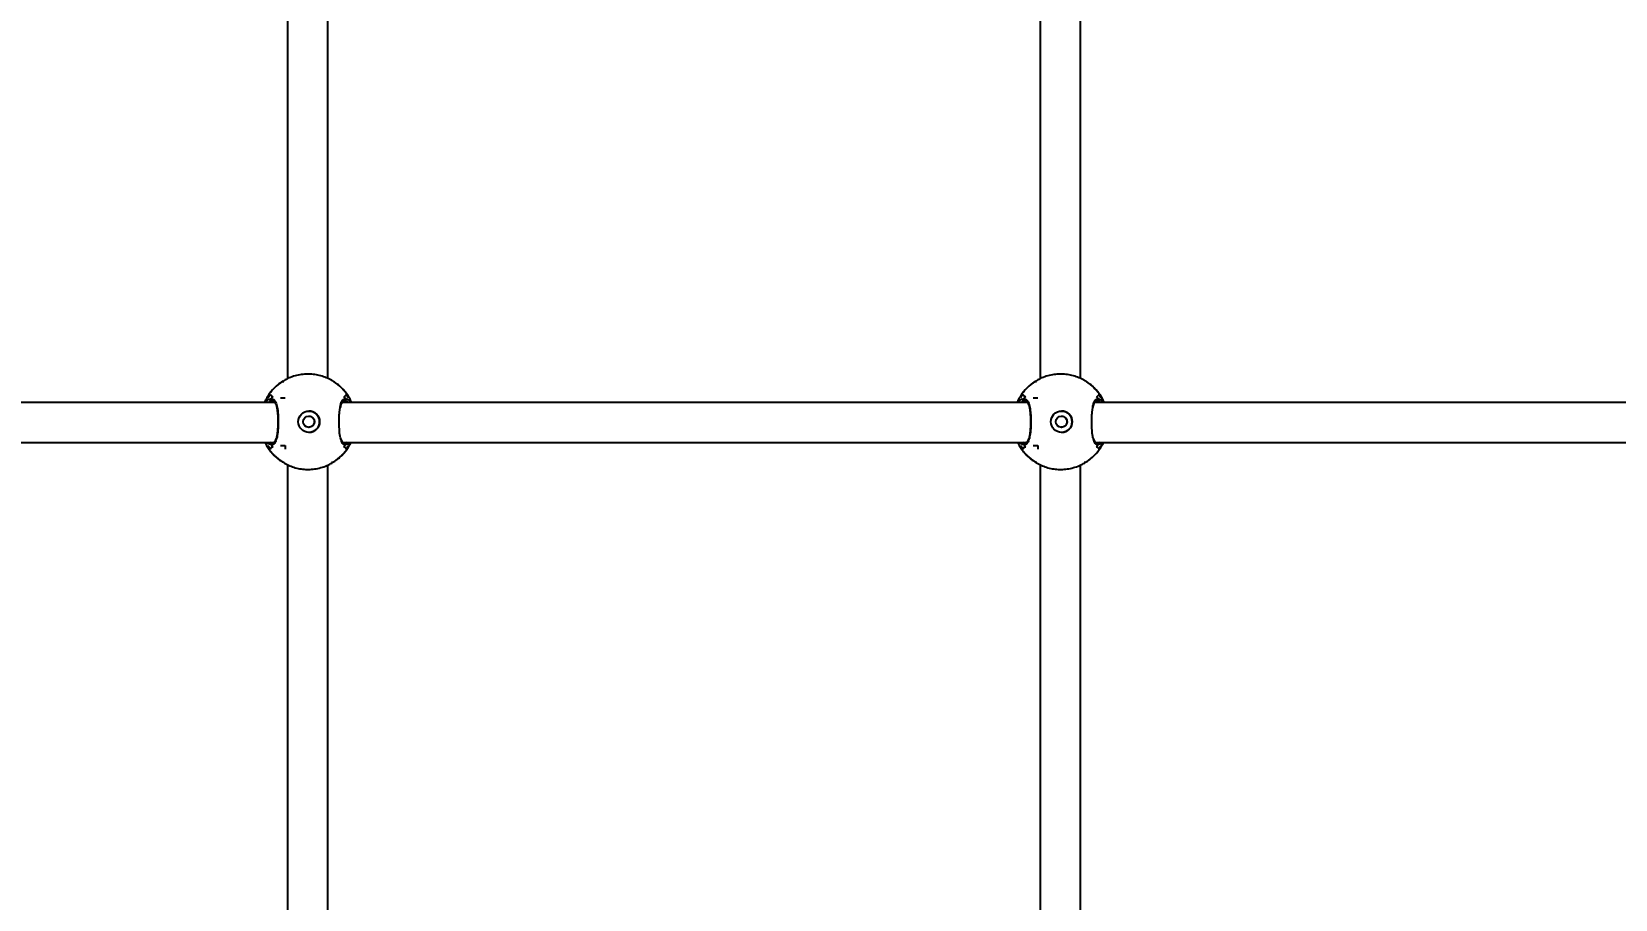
# Model space of a CAD drawing. Header units: millimetres. Extents: x -3365 to 2979, y -3775 to 2808.
# Drawn here: x 219 to 850, y -32 to 314 of the extents above; entities that cross this region are included whole.
import ezdxf

# ---------------------------------------------------------------- set-up
doc = ezdxf.new("R2010")
doc.units = ezdxf.units.MM
for name, color, linetype in [('DIKOM_ОБЪЕКТ', 7, 'Continuous'), ('DIKOM_РАЗМЕР_ЗОНА', 7, 'Continuous'), ('DIKOM_РАЗМЕР_ОБЪЕКТА', 7, 'Continuous')]:
    doc.layers.add(name, color=color, linetype=linetype)
doc.styles.add('style1', font='arial.ttf', dxfattribs={"width": 0.8})
doc.dimstyles.new('1-50', dxfattribs={"dimtxt": 300, "dimasz": 200, "dimexe": 100, "dimexo": 0, "dimgap": 100, "dimtad": 1, "dimdec": 0, "dimtxsty": 'style1', "dimcen": 0, "dimclrd": 7, "dimclre": 7, "dimadec": 1, "dimazin": 2, "dimtfac": 1, "dimtdec": 0, "dimtmove": 0, "dimatfit": 3, "dimfxl": 0, "dimlwd": 25, "dimlwe": 18, "dimarcsym": 0})

# ---------------------------------------------------------------- blocks, each defined once
blk = doc.blocks.new('*D10')
at = {"layer": 'Defpoints', "color": 0, "transparency": 16777216}
for p in [(-921.14, 1308.33), (-1680.72, -1441.67), (325.78, -1441.67)]:
    blk.add_point(p, dxfattribs=at)
at = {"layer": 'DIKOM_РАЗМЕР_ОБЪЕКТА', "color": 7, "lineweight": 18, "transparency": 16777216}
for p, q in [((-921.14, 1308.33), (-1780.72, 1308.33)), ((325.78, -1441.67), (-1780.72, -1441.67))]:
    blk.add_line(p, q, dxfattribs=at)
at = {"layer": 'DIKOM_РАЗМЕР_ОБЪЕКТА', "color": 7, "lineweight": 25, "transparency": 16777216}
blk.add_line((-1680.72, 1108.33), (-1680.72, -1241.67), dxfattribs=at)
at = {"layer": 'DIKOM_РАЗМЕР_ОБЪЕКТА', "color": 7, "transparency": 16777216}
for points in [[(-1714.05, 1108.33), (-1647.38, 1108.33), (-1680.72, 1308.33)], [(-1714.05, -1241.67), (-1647.38, -1241.67), (-1680.72, -1441.67)]]:
    blk.add_solid(points, dxfattribs=at)
at = {"layer": 'DIKOM_РАЗМЕР_ОБЪЕКТА', "color": 0, "transparency": 16777216, "insert": (-1933.89, 16.54), "char_height": 300, "attachment_point": 5, "rotation": 90, "style": 'style1'}
blk.add_mtext('2750', dxfattribs=at)
blk = doc.blocks.new('*D12')
at = {"layer": 'Defpoints', "color": 0, "transparency": 16777216}
for p in [(-2915.08, 2808.33), (772.79, 2808.33), (178.86, -2941.67)]:
    blk.add_point(p, dxfattribs=at)
at = {"layer": 'DIKOM_РАЗМЕР_ЗОНА', "color": 7, "lineweight": 18, "transparency": 16777216}
for p, q in [((772.79, 2808.33), (-3015.08, 2808.33)), ((178.86, -2941.67), (-3015.08, -2941.67))]:
    blk.add_line(p, q, dxfattribs=at)
at = {"layer": 'DIKOM_РАЗМЕР_ЗОНА', "color": 7, "lineweight": 25, "transparency": 16777216}
blk.add_line((-2915.08, -2741.67), (-2915.08, 2608.33), dxfattribs=at)
at = {"layer": 'DIKOM_РАЗМЕР_ЗОНА', "color": 7, "transparency": 16777216}
for points in [[(-2948.41, 2608.33), (-2881.74, 2608.33), (-2915.08, 2808.33)], [(-2948.41, -2741.67), (-2881.74, -2741.67), (-2915.08, -2941.67)]]:
    blk.add_solid(points, dxfattribs=at)
at = {"layer": 'DIKOM_РАЗМЕР_ЗОНА', "color": 0, "transparency": 16777216, "insert": (-3168.25, 58.33), "char_height": 300, "attachment_point": 5, "rotation": 90, "style": 'style1'}
blk.add_mtext('5750', dxfattribs=at)

msp = doc.modelspace()

# ---------------------------------------------------------------- linework, layer by layer
at = {"layer": 'DIKOM_ОБЪЕКТ'}
for p, q in [((320.86, 441.47), (320.86, 175.74)), ((336.86, 175.91), (336.86, 441.36)), ((620.86, 441.47), (620.86, 175.74)), ((636.86, 175.91), (636.86, 441.36)), ((318.75, 174.61), (319.43, 174.69)), ((339.2, 174.61), (339.25, 174.61)), ((618.75, 174.61), (619.43, 174.69)), ((639.2, 174.61), (639.25, 174.61)), ((639.25, 174.61), (639.25, 174.47)), ((315.84, 166.3), (42.58, 166.3)), ((313.56, 167.62), (314.48, 167.86)), ((314.75, 167.08), (314.87, 167.08)), ((318.07, 168.11), (319.92, 168.11)), ((615.84, 166.3), (342.58, 166.3)), ((343.44, 167.08), (343.52, 167.09)), ((343.83, 167.86), (344.69, 167.59)), ((345.01, 168.8), (345.08, 168.45)), ((613.56, 167.62), (614.48, 167.86)), ((614.75, 167.08), (614.87, 167.08)), ((618.07, 168.11), (619.92, 168.11)), ((915.84, 166.3), (642.58, 166.3)), ((643.44, 167.08), (643.52, 167.09)), ((643.83, 167.86), (644.69, 167.59)), ((645.01, 168.8), (645.08, 168.45)), ((43.07, 150.3), (315.3, 150.3)), ((313.88, 150.44), (314.68, 150.14)), ((314.87, 150.13), (314.69, 150.15)), ((315, 145.81), (315.26, 145.53)), ((318.07, 149.11), (319.92, 149.11)), ((319.92, 149.11), (319.92, 147.74)), ((343.07, 150.3), (615.3, 150.3)), ((343.55, 150.17), (344.62, 150.51)), ((344.78, 149.71), (343.83, 149.37)), ((345.08, 148.77), (345.01, 148.43)), ((613.88, 150.44), (614.68, 150.14)), ((614.87, 150.13), (614.69, 150.15)), ((615, 145.81), (615.26, 145.53)), ((618.07, 149.11), (619.92, 149.11)), ((619.92, 149.11), (619.92, 147.74)), ((643.07, 150.3), (915.3, 150.3)), ((644.78, 149.71), (643.83, 149.37)), ((643.95, 150.3), (644.62, 150.51)), ((645.08, 148.77), (645.01, 148.43)), ((318.75, 142.61), (319.43, 142.53)), ((320.86, 141.47), (320.86, -124.26)), ((336.86, -124.09), (336.86, 141.36)), ((338.43, 142.53), (339.25, 142.61)), ((618.75, 142.61), (619.43, 142.53)), ((620.86, 141.47), (620.86, -124.26)), ((636.86, -124.09), (636.86, 141.36)), ((638.43, 142.53), (639.25, 142.61)), ((639.25, 142.61), (639.25, 142.76))]:
    msp.add_line(p, q, dxfattribs=at)
for centre, radius in [((329.36, 158.61), 4.25), ((329.32, 158.61), 2.25), ((629.36, 158.61), 4.25), ((629.32, 158.61), 2.25)]:
    msp.add_circle(centre, radius, dxfattribs=at)
for centre, radius, start, end in [((329, 158.61), 19, 122.65152, 147.35442), ((329, 158.62), 19, 32.64337, 57.3495), ((629, 158.62), 19, 122.6505, 147.35663), ((629, 158.62), 19, 32.6435, 57.35055), ((329.06, 158.62), 18.67, 144.39071, 149.42966), ((329.05, 158.68), 17.22, 144.95212, 147.80053), ((329.25, 158.68), 17.22, 32.19947, 35.04788), ((329, 158.57), 18.76, 30.58275, 35.59689), ((629.1, 158.59), 18.71, 144.39703, 149.42334), ((629.05, 158.68), 17.22, 144.95212, 147.80053), ((629.14, 158.6), 17.36, 32.21122, 35.03613), ((629.07, 158.62), 18.67, 30.57034, 35.60929), ((329.36, 158.61), 4.25, 359.99308, 90.0021), ((329.36, 158.61), 4.25, 270.00533, 0.0011), ((629.36, 158.61), 4.25, 359.99308, 90.0021), ((629.36, 158.61), 4.25, 270.00533, 0.0011), ((329.02, 158.58), 18.62, 210.56341, 215.61622), ((329, 158.61), 19, 212.6466, 237.34627), ((329.03, 158.53), 17.19, 212.19252, 215.04599), ((329, 158.61), 19, 302.65271, 327.35561), ((329.28, 158.53), 17.19, 324.95401, 327.80748), ((329.04, 158.63), 18.71, 324.39619, 329.42417), ((629.06, 158.6), 18.66, 210.56971, 215.60993), ((629, 158.61), 19, 212.64439, 237.34729), ((629.03, 158.53), 17.19, 212.19252, 215.04599), ((629, 158.61), 19, 302.65165, 327.35548), ((629.15, 158.61), 17.34, 324.9661, 327.79539), ((629.12, 158.58), 18.62, 324.38378, 329.43659)]:
    msp.add_arc(centre, radius, start, end, dxfattribs=at)
for points, knots in [([(338.82, 174.88), (338.16, 175.24), (336.83, 175.99), (334.65, 176.8), (332.36, 177.36), (329.97, 177.64), (327.53, 177.61), (325.07, 177.26), (322.64, 176.57), (320.52, 175.69), (319.29, 174.92), (318.79, 174.61)], [0, 0, 0, 0, 0.107118, 0.217064, 0.328831, 0.442382, 0.55776, 0.675056, 0.794455, 0.916228, 1, 1, 1, 1]), ([(638.82, 174.88), (638.16, 175.24), (636.83, 175.99), (634.65, 176.8), (632.36, 177.36), (629.97, 177.64), (627.53, 177.61), (625.07, 177.26), (622.64, 176.57), (620.52, 175.69), (619.29, 174.92), (618.79, 174.61)], [0, 0, 0, 0, 0.107113, 0.217065, 0.328827, 0.442384, 0.557763, 0.675059, 0.794454, 0.916232, 1, 1, 1, 1]), ([(318.7, 174.55), (318.57, 174.48), (317.79, 174.02), (316.48, 172.95), (314.84, 171.36), (313.43, 169.57), (312.35, 167.88), (311.85, 166.75), (311.65, 166.3)], [0, 0, 0, 0, 0.038963, 0.248134, 0.456369, 0.663088, 0.867029, 1, 1, 1, 1]), ([(339.27, 174.57), (339.13, 174.68), (338.99, 174.79), (338.83, 174.87), (338.82, 174.88)], [0, 0, 0, 0, 0.963391, 1, 1, 1, 1]), ([(345.03, 168.81), (345.01, 168.84), (344.65, 169.47), (343.77, 170.61), (342.34, 172.2), (340.84, 173.54), (339.75, 174.26), (339.27, 174.57)], [0, 0, 0, 0, 0.012223, 0.26471, 0.524846, 0.791498, 1, 1, 1, 1]), ([(618.7, 174.55), (618.57, 174.48), (617.79, 174.02), (616.48, 172.95), (614.84, 171.36), (613.43, 169.57), (612.35, 167.88), (611.85, 166.75), (611.65, 166.3)], [0, 0, 0, 0, 0.038963, 0.248133, 0.456366, 0.663084, 0.86703, 1, 1, 1, 1]), ([(639.27, 174.57), (639.13, 174.68), (638.99, 174.79), (638.83, 174.87), (638.82, 174.88)], [0, 0, 0, 0, 0.963198, 1, 1, 1, 1]), ([(645.03, 168.81), (645.01, 168.84), (644.65, 169.47), (643.77, 170.61), (642.34, 172.2), (640.84, 173.54), (639.75, 174.26), (639.27, 174.57)], [0, 0, 0, 0, 0.012223, 0.264707, 0.52485, 0.7915, 1, 1, 1, 1]), ([(312.07, 166.3), (312.5, 166.85), (312.99, 167.49), (313.49, 167.6), (313.56, 167.62)], [0, 0, 0, 0, 0.858414, 1, 1, 1, 1]), ([(314.77, 167.06), (314.44, 167.06), (313.91, 167.06), (313.38, 166.5), (313.19, 166.3)], [0, 0, 0, 0, 0.633445, 1, 1, 1, 1]), ([(313.89, 169.49), (313.98, 169.33), (314.17, 169.02), (314.69, 168.72), (314.95, 168.57)], [0, 0, 0, 0, 0.49657, 1, 1, 1, 1]), ([(314.95, 168.57), (314.69, 168.72), (314.17, 169.02), (313.98, 169.33), (313.89, 169.49)], [0, 0, 0, 0, 0.496485, 1, 1, 1, 1]), ([(314.76, 167.13), (314.76, 167.13), (314.7, 167.14), (314.59, 167.22), (314.46, 167.36), (314.4, 167.53), (314.4, 167.69), (314.44, 167.8), (314.47, 167.85), (314.48, 167.86)], [0, 0, 0, 0, 0.003643, 0.219006, 0.428658, 0.623615, 0.804724, 0.979409, 1, 1, 1, 1]), ([(314.44, 167.77), (314.43, 167.75), (314.4, 167.69), (314.4, 167.55), (314.44, 167.4), (314.54, 167.26), (314.68, 167.16), (314.82, 167.1), (314.92, 167.1), (314.95, 167.1)], [0, 0, 0, 0, 0.067878, 0.226474, 0.383364, 0.544259, 0.714863, 0.897683, 1, 1, 1, 1]), ([(314.48, 167.86), (314.86, 167.73), (315.66, 167.45), (316.49, 165.71), (316.91, 163.45), (317.12, 160.88), (317.17, 158.12), (317.05, 155.07), (316.71, 152.43), (316.07, 150.48), (315.27, 149.54), (314.68, 149.41), (314.48, 149.37)], [0, 0, 0, 0, 0.111433, 0.229361, 0.339015, 0.410111, 0.516712, 0.623258, 0.729397, 0.834804, 0.941415, 1, 1, 1, 1]), ([(314.96, 167.06), (315.02, 167.05), (315.22, 167.02), (315.54, 166.76), (315.94, 166.2), (316.3, 165.36), (316.58, 164.25), (316.79, 162.92), (316.92, 161.44), (316.99, 160.13), (316.99, 159.34), (316.99, 159.08)], [0, 0, 0, 0, 0.05631, 0.183682, 0.30365, 0.431189, 0.558269, 0.683795, 0.812725, 0.940867, 1, 1, 1, 1]), ([(342.2, 151.4), (342.09, 151.66), (341.76, 152.48), (341.57, 154.45), (341.43, 157.06), (341.42, 159.83), (341.52, 162.61), (341.76, 163.97), (341.85, 164.55)], [0, 0, 0, 0, 0.095458, 0.303923, 0.440558, 0.645592, 0.850384, 1, 1, 1, 1]), ([(341.85, 164.55), (341.88, 164.78), (342.03, 165.83), (342.56, 167.05), (343.26, 167.76), (343.72, 167.84), (343.83, 167.86)], [0, 0, 0, 0, 0.10277, 0.487514, 0.879934, 1, 1, 1, 1]), ([(341.96, 164.35), (342.01, 164.58), (342.12, 165.21), (342.39, 165.99), (342.74, 166.65), (343.12, 167), (343.33, 167.13), (343.47, 167.1), (343.48, 167.1)], [0, 0, 0, 0, 0.124995, 0.336788, 0.549211, 0.760545, 0.983633, 1, 1, 1, 1]), ([(344.25, 169.49), (344.18, 169.33), (344.05, 169.02), (343.58, 168.72), (343.35, 168.57)], [0, 0, 0, 0, 0.496569, 1, 1, 1, 1]), ([(344.25, 169.49), (344.18, 169.33), (344.05, 169.02), (343.58, 168.72), (343.35, 168.57)], [0, 0, 0, 0, 0.496569, 1, 1, 1, 1]), ([(343.83, 167.86), (343.85, 167.81), (343.9, 167.72), (343.9, 167.55), (343.86, 167.4), (343.77, 167.26), (343.63, 167.16), (343.48, 167.1), (343.39, 167.1), (343.35, 167.1)], [0, 0, 0, 0, 0.145355, 0.290768, 0.434642, 0.582157, 0.738574, 0.906191, 1, 1, 1, 1]), ([(343.48, 167.12), (343.5, 167.12), (343.59, 167.13), (343.72, 167.22), (343.84, 167.36), (343.9, 167.53), (343.9, 167.69), (343.86, 167.8), (343.83, 167.85), (343.83, 167.86)], [0, 0, 0, 0, 0.067168, 0.2688, 0.465085, 0.647612, 0.817175, 0.980722, 1, 1, 1, 1]), ([(344.99, 166.3), (344.83, 166.48), (344.36, 167.05), (343.88, 167.05), (343.56, 167.04)], [0, 0, 0, 0, 0.319412, 1, 1, 1, 1]), ([(344.69, 167.59), (344.78, 167.57), (345.22, 167.47), (345.66, 166.82), (346.01, 166.3)], [0, 0, 0, 0, 0.19929, 1, 1, 1, 1]), ([(346.35, 166.3), (346.23, 166.59), (345.86, 167.46), (345.36, 168.27), (345.03, 168.81)], [0, 0, 0, 0, 0.331467, 1, 1, 1, 1]), ([(612.07, 166.3), (612.5, 166.85), (612.99, 167.49), (613.49, 167.6), (613.56, 167.62)], [0, 0, 0, 0, 0.858403, 1, 1, 1, 1]), ([(614.77, 167.06), (614.44, 167.06), (613.91, 167.06), (613.38, 166.5), (613.19, 166.3)], [0, 0, 0, 0, 0.633433, 1, 1, 1, 1]), ([(613.89, 169.49), (613.98, 169.33), (614.17, 169.02), (614.69, 168.72), (614.95, 168.57)], [0, 0, 0, 0, 0.49657, 1, 1, 1, 1]), ([(614.95, 168.57), (614.69, 168.72), (614.17, 169.02), (613.98, 169.33), (613.89, 169.49)], [0, 0, 0, 0, 0.496485, 1, 1, 1, 1]), ([(614.95, 167.1), (614.89, 167.1), (614.76, 167.12), (614.59, 167.22), (614.46, 167.36), (614.4, 167.53), (614.4, 167.69), (614.44, 167.8), (614.47, 167.85), (614.48, 167.86)], [0, 0, 0, 0, 0.177713, 0.355451, 0.528475, 0.689372, 0.83884, 0.983006, 1, 1, 1, 1]), ([(614.48, 167.86), (614.45, 167.81), (614.41, 167.72), (614.4, 167.55), (614.44, 167.4), (614.54, 167.26), (614.68, 167.16), (614.82, 167.1), (614.92, 167.1), (614.95, 167.1)], [0, 0, 0, 0, 0.145345, 0.290742, 0.434576, 0.582082, 0.738489, 0.906198, 1, 1, 1, 1]), ([(614.48, 167.86), (614.86, 167.73), (615.66, 167.45), (616.49, 165.71), (616.91, 163.45), (617.12, 160.88), (617.17, 158.12), (617.05, 155.07), (616.71, 152.43), (616.07, 150.48), (615.27, 149.54), (614.68, 149.41), (614.48, 149.37)], [0, 0, 0, 0, 0.111434, 0.229361, 0.339015, 0.410111, 0.516712, 0.623257, 0.729396, 0.834803, 0.941414, 1, 1, 1, 1]), ([(614.96, 167.06), (615.02, 167.05), (615.22, 167.02), (615.54, 166.76), (615.94, 166.2), (616.3, 165.36), (616.58, 164.25), (616.79, 162.92), (616.92, 161.44), (616.99, 160.13), (616.99, 159.34), (616.99, 159.08)], [0, 0, 0, 0, 0.05631, 0.18368, 0.303648, 0.431187, 0.558269, 0.683795, 0.812724, 0.940867, 1, 1, 1, 1]), ([(642.2, 151.4), (642.09, 151.66), (641.76, 152.48), (641.57, 154.45), (641.43, 157.06), (641.42, 159.83), (641.52, 162.61), (641.76, 163.97), (641.85, 164.55)], [0, 0, 0, 0, 0.095457, 0.303922, 0.440557, 0.645592, 0.850383, 1, 1, 1, 1]), ([(641.85, 164.55), (641.88, 164.78), (642.03, 165.83), (642.56, 167.05), (643.25, 167.76), (643.72, 167.84), (643.83, 167.86)], [0, 0, 0, 0, 0.10277, 0.487511, 0.879929, 1, 1, 1, 1]), ([(641.96, 164.35), (642.01, 164.58), (642.12, 165.21), (642.39, 165.99), (642.74, 166.65), (643.12, 167), (643.33, 167.13), (643.47, 167.1), (643.48, 167.1)], [0, 0, 0, 0, 0.124995, 0.336785, 0.549211, 0.760545, 0.983633, 1, 1, 1, 1]), ([(644.25, 169.49), (644.18, 169.33), (644.05, 169.02), (643.58, 168.72), (643.35, 168.57)], [0, 0, 0, 0, 0.496571, 1, 1, 1, 1]), ([(644.25, 169.49), (644.18, 169.33), (644.05, 169.02), (643.58, 168.72), (643.35, 168.57)], [0, 0, 0, 0, 0.496571, 1, 1, 1, 1]), ([(643.83, 167.86), (643.85, 167.81), (643.9, 167.72), (643.9, 167.55), (643.86, 167.4), (643.77, 167.26), (643.63, 167.16), (643.48, 167.1), (643.39, 167.1), (643.35, 167.1)], [0, 0, 0, 0, 0.145348, 0.290749, 0.434587, 0.582158, 0.738482, 0.906195, 1, 1, 1, 1]), ([(643.48, 167.12), (643.5, 167.12), (643.59, 167.13), (643.72, 167.22), (643.84, 167.36), (643.9, 167.53), (643.9, 167.69), (643.86, 167.8), (643.83, 167.85), (643.83, 167.86)], [0, 0, 0, 0, 0.06729, 0.268923, 0.465128, 0.647655, 0.817218, 0.980722, 1, 1, 1, 1]), ([(644.99, 166.3), (644.83, 166.48), (644.36, 167.05), (643.88, 167.05), (643.56, 167.04)], [0, 0, 0, 0, 0.319424, 1, 1, 1, 1]), ([(644.69, 167.59), (644.78, 167.57), (645.22, 167.47), (645.66, 166.82), (646.01, 166.3)], [0, 0, 0, 0, 0.199302, 1, 1, 1, 1]), ([(646.35, 166.3), (646.23, 166.59), (645.86, 167.46), (645.36, 168.27), (645.03, 168.81)], [0, 0, 0, 0, 0.331456, 1, 1, 1, 1]), ([(316.99, 159.08), (317, 158.79), (317.01, 157.94), (316.96, 156.55), (316.86, 154.99), (316.69, 153.57), (316.44, 152.35), (316.12, 151.38), (315.73, 150.68), (315.31, 150.27), (315.04, 150.11), (314.87, 150.13), (314.85, 150.13)], [0, 0, 0, 0, 0.063285, 0.180356, 0.296842, 0.412176, 0.527055, 0.639978, 0.752367, 0.864575, 0.982618, 1, 1, 1, 1]), ([(329.27, 160.85), (329.48, 160.84), (329.94, 160.81), (330.59, 160.48), (331.13, 159.96), (331.46, 159.3), (331.5, 158.83), (331.52, 158.61)], [0, 0, 0, 0, 0.181207, 0.3882, 0.601225, 0.818616, 1, 1, 1, 1]), ([(331.52, 158.61), (331.5, 158.36), (331.45, 157.87), (331.08, 157.2), (330.52, 156.69), (329.88, 156.39), (329.44, 156.39), (329.27, 156.39)], [0, 0, 0, 0, 0.209724, 0.419266, 0.633158, 0.850558, 1, 1, 1, 1]), ([(616.99, 159.08), (617, 158.79), (617.01, 157.94), (616.96, 156.55), (616.86, 154.99), (616.69, 153.57), (616.44, 152.35), (616.12, 151.38), (615.73, 150.68), (615.31, 150.27), (615.04, 150.11), (614.87, 150.13), (614.85, 150.13)], [0, 0, 0, 0, 0.063285, 0.180356, 0.296842, 0.412176, 0.527056, 0.639977, 0.752367, 0.864577, 0.982618, 1, 1, 1, 1]), ([(629.27, 160.85), (629.48, 160.84), (629.94, 160.81), (630.59, 160.48), (631.13, 159.96), (631.46, 159.3), (631.5, 158.83), (631.52, 158.61)], [0, 0, 0, 0, 0.181204, 0.388195, 0.601241, 0.818614, 1, 1, 1, 1]), ([(631.52, 158.61), (631.5, 158.36), (631.45, 157.87), (631.08, 157.2), (630.52, 156.69), (629.88, 156.39), (629.44, 156.39), (629.27, 156.39)], [0, 0, 0, 0, 0.209727, 0.419287, 0.633156, 0.85059, 1, 1, 1, 1]), ([(343.32, 150.18), (343.26, 150.19), (343.09, 150.23), (342.78, 150.54), (342.47, 151.03), (342.32, 151.5), (342.26, 151.68)], [0, 0, 0, 0, 0.180994, 0.503841, 0.809034, 1, 1, 1, 1]), ([(643.32, 150.18), (643.26, 150.19), (643.09, 150.23), (642.78, 150.54), (642.47, 151.03), (642.32, 151.5), (642.26, 151.68)], [0, 0, 0, 0, 0.180993, 0.503844, 0.80903, 1, 1, 1, 1]), ([(311.93, 150.3), (311.96, 150.22), (312.26, 149.53), (313.02, 148.3), (313.9, 147), (314.51, 146.35), (314.65, 146.2)], [0, 0, 0, 0, 0.051908, 0.456617, 0.876778, 1, 1, 1, 1]), ([(313.36, 149.76), (313.24, 149.79), (313.01, 149.83), (312.79, 150.15), (312.68, 150.3)], [0, 0, 0, 0, 0.526149, 1, 1, 1, 1]), ([(314.48, 149.37), (314.43, 149.36), (314.08, 149.34), (313.7, 149.56), (313.36, 149.76)], [0, 0, 0, 0, 0.120954, 1, 1, 1, 1]), ([(314.95, 148.65), (314.69, 148.5), (314.17, 148.2), (313.98, 147.89), (313.89, 147.74)], [0, 0, 0, 0, 0.496486, 1, 1, 1, 1]), ([(313.89, 147.74), (313.98, 147.89), (314.17, 148.2), (314.69, 148.5), (314.95, 148.65)], [0, 0, 0, 0, 0.496571, 1, 1, 1, 1]), ([(314.48, 149.37), (314.45, 149.41), (314.41, 149.51), (314.4, 149.67), (314.44, 149.83), (314.54, 149.96), (314.68, 150.07), (314.82, 150.12), (314.92, 150.13), (314.95, 150.13)], [0, 0, 0, 0, 0.145263, 0.290789, 0.434641, 0.582166, 0.738594, 0.906185, 1, 1, 1, 1]), ([(314.81, 150.1), (314.8, 150.1), (314.71, 150.09), (314.59, 150.01), (314.46, 149.87), (314.4, 149.7), (314.4, 149.53), (314.44, 149.42), (314.47, 149.37), (314.48, 149.37)], [0, 0, 0, 0, 0.057059, 0.26094, 0.459261, 0.643769, 0.815298, 0.98062, 1, 1, 1, 1]), ([(315.26, 145.53), (315.39, 145.37), (316.02, 144.67), (317.19, 143.67), (318.29, 142.94), (318.79, 142.61)], [0, 0, 0, 0, 0.134297, 0.610917, 1, 1, 1, 1]), ([(343.83, 149.37), (343.77, 149.37), (343.31, 149.44), (342.66, 149.86), (342.32, 151), (342.2, 151.4)], [0, 0, 0, 0, 0.078538, 0.679048, 1, 1, 1, 1]), ([(342.37, 145.16), (342.63, 145.41), (343.43, 146.18), (344.32, 147.28), (344.86, 148.18), (345.01, 148.43)], [0, 0, 0, 0, 0.252585, 0.792678, 1, 1, 1, 1]), ([(343.35, 150.13), (343.37, 150.12), (343.43, 150.11), (343.5, 150.15), (343.55, 150.17)], [0, 0, 0, 0, 0.218338, 1, 1, 1, 1]), ([(343.35, 150.13), (343.42, 150.12), (343.55, 150.11), (343.72, 150.01), (343.84, 149.87), (343.9, 149.7), (343.9, 149.53), (343.86, 149.42), (343.83, 149.37), (343.83, 149.37)], [0, 0, 0, 0, 0.177612, 0.355428, 0.528393, 0.689313, 0.838911, 0.983098, 1, 1, 1, 1]), ([(343.83, 149.37), (343.85, 149.41), (343.9, 149.51), (343.9, 149.67), (343.86, 149.83), (343.77, 149.96), (343.63, 150.07), (343.48, 150.12), (343.39, 150.13), (343.35, 150.13)], [0, 0, 0, 0, 0.145258, 0.290784, 0.434662, 0.582181, 0.738603, 0.906189, 1, 1, 1, 1]), ([(343.35, 148.65), (343.58, 148.5), (344.05, 148.2), (344.18, 147.89), (344.25, 147.74)], [0, 0, 0, 0, 0.496487, 1, 1, 1, 1]), ([(343.35, 148.65), (343.58, 148.5), (344.05, 148.2), (344.18, 147.89), (344.25, 147.74)], [0, 0, 0, 0, 0.496487, 1, 1, 1, 1]), ([(345.49, 150.3), (345.36, 150.11), (345.12, 149.77), (344.89, 149.73), (344.78, 149.71)], [0, 0, 0, 0, 0.574345, 1, 1, 1, 1]), ([(345.01, 148.43), (345.26, 148.81), (345.66, 149.41), (345.95, 150.06), (346.05, 150.3)], [0, 0, 0, 0, 0.6395, 1, 1, 1, 1]), ([(611.93, 150.3), (611.96, 150.22), (612.26, 149.53), (613.02, 148.3), (613.9, 147), (614.51, 146.35), (614.65, 146.2)], [0, 0, 0, 0, 0.051899, 0.456626, 0.876792, 1, 1, 1, 1]), ([(613.36, 149.76), (613.24, 149.79), (613.01, 149.83), (612.79, 150.15), (612.68, 150.3)], [0, 0, 0, 0, 0.526137, 1, 1, 1, 1]), ([(614.48, 149.37), (614.43, 149.36), (614.08, 149.34), (613.7, 149.56), (613.36, 149.76)], [0, 0, 0, 0, 0.120938, 1, 1, 1, 1]), ([(614.95, 148.65), (614.69, 148.5), (614.17, 148.2), (613.98, 147.89), (613.89, 147.74)], [0, 0, 0, 0, 0.496486, 1, 1, 1, 1]), ([(613.89, 147.74), (613.98, 147.89), (614.17, 148.2), (614.69, 148.5), (614.95, 148.65)], [0, 0, 0, 0, 0.496571, 1, 1, 1, 1]), ([(614.48, 149.37), (614.45, 149.41), (614.41, 149.51), (614.4, 149.67), (614.44, 149.83), (614.54, 149.96), (614.68, 150.07), (614.82, 150.12), (614.92, 150.13), (614.95, 150.13)], [0, 0, 0, 0, 0.145248, 0.290759, 0.434597, 0.582106, 0.738517, 0.906195, 1, 1, 1, 1]), ([(614.81, 150.1), (614.8, 150.1), (614.71, 150.09), (614.59, 150.01), (614.46, 149.87), (614.4, 149.7), (614.4, 149.53), (614.44, 149.42), (614.47, 149.37), (614.48, 149.37)], [0, 0, 0, 0, 0.057059, 0.26094, 0.459261, 0.643769, 0.815298, 0.98062, 1, 1, 1, 1]), ([(615.26, 145.53), (615.39, 145.37), (616.02, 144.67), (617.19, 143.67), (618.3, 142.94), (618.79, 142.61)], [0, 0, 0, 0, 0.134295, 0.610924, 1, 1, 1, 1]), ([(643.83, 149.37), (643.77, 149.37), (643.31, 149.44), (642.66, 149.86), (642.32, 151), (642.2, 151.4)], [0, 0, 0, 0, 0.078537, 0.679045, 1, 1, 1, 1]), ([(642.37, 145.16), (642.63, 145.41), (643.43, 146.18), (644.32, 147.28), (644.86, 148.18), (645.01, 148.43)], [0, 0, 0, 0, 0.252604, 0.792679, 1, 1, 1, 1]), ([(643.35, 150.13), (643.37, 150.12), (643.43, 150.11), (643.5, 150.15), (643.55, 150.17)], [0, 0, 0, 0, 0.218319, 1, 1, 1, 1]), ([(643.35, 150.13), (643.42, 150.12), (643.55, 150.11), (643.72, 150.01), (643.84, 149.87), (643.9, 149.7), (643.9, 149.53), (643.86, 149.42), (643.83, 149.37), (643.83, 149.37)], [0, 0, 0, 0, 0.17772, 0.355537, 0.528431, 0.68935, 0.83895, 0.983098, 1, 1, 1, 1]), ([(643.83, 149.37), (643.85, 149.41), (643.9, 149.51), (643.9, 149.67), (643.86, 149.83), (643.77, 149.96), (643.63, 150.07), (643.48, 150.12), (643.39, 150.13), (643.35, 150.13)], [0, 0, 0, 0, 0.145252, 0.290766, 0.434607, 0.582183, 0.738511, 0.906193, 1, 1, 1, 1]), ([(643.35, 148.65), (643.58, 148.5), (644.05, 148.2), (644.18, 147.89), (644.25, 147.74)], [0, 0, 0, 0, 0.496485, 1, 1, 1, 1]), ([(643.35, 148.65), (643.58, 148.5), (644.05, 148.2), (644.18, 147.89), (644.25, 147.74)], [0, 0, 0, 0, 0.496485, 1, 1, 1, 1]), ([(645.49, 150.3), (645.36, 150.11), (645.12, 149.77), (644.89, 149.73), (644.78, 149.71)], [0, 0, 0, 0, 0.574332, 1, 1, 1, 1]), ([(645.01, 148.43), (645.26, 148.81), (645.66, 149.41), (645.95, 150.06), (646.05, 150.3)], [0, 0, 0, 0, 0.6395, 1, 1, 1, 1]), ([(319.18, 142.35), (319.84, 141.98), (321.17, 141.24), (323.35, 140.43), (325.64, 139.86), (328.03, 139.59), (330.47, 139.62), (332.93, 139.97), (335.36, 140.65), (337.5, 141.55), (338.75, 142.33), (339.27, 142.66)], [0, 0, 0, 0, 0.10672, 0.216263, 0.327613, 0.44075, 0.555703, 0.672567, 0.79152, 0.912849, 1, 1, 1, 1]), ([(339.27, 142.66), (339.41, 142.73), (340.2, 143.2), (341.26, 144.03), (342.08, 144.87), (342.37, 145.16)], [0, 0, 0, 0, 0.116104, 0.692535, 1, 1, 1, 1]), ([(619.18, 142.35), (619.84, 141.98), (621.17, 141.24), (623.35, 140.43), (625.64, 139.86), (628.03, 139.59), (630.47, 139.62), (632.93, 139.97), (635.36, 140.65), (637.5, 141.55), (638.75, 142.33), (639.27, 142.66)], [0, 0, 0, 0, 0.10672, 0.216267, 0.327616, 0.440748, 0.5557, 0.672569, 0.791521, 0.912844, 1, 1, 1, 1]), ([(639.27, 142.66), (639.41, 142.73), (640.2, 143.2), (641.26, 144.03), (642.08, 144.87), (642.37, 145.16)], [0, 0, 0, 0, 0.116106, 0.69255, 1, 1, 1, 1])]:
    msp.add_open_spline(points, degree=3, knots=knots, dxfattribs=at)

# ---------------------------------------------------------------- dimensions: what is measured, and where the dimension line sits
at = {"layer": 'DIKOM_РАЗМЕР_ЗОНА'}
dim = msp.add_linear_dim(base=(-2915.08, 2808.33), p1=(178.86, -2941.67), p2=(772.79, 2808.33), angle=90, dimstyle='1-50', dxfattribs=at)
dim.commit()
dim.dimension.update_dxf_attribs({"geometry": '*D12', "text_midpoint": (-2915.08, 58.33), "dimtype": 160})
at = {"layer": 'DIKOM_РАЗМЕР_ОБЪЕКТА'}
dim = msp.add_linear_dim(base=(-1680.72, -1441.67), p1=(-921.14, 1308.33), p2=(325.78, -1441.67), angle=90, dimstyle='1-50', dxfattribs=at)
dim.commit()
dim.dimension.update_dxf_attribs({"geometry": '*D10', "text_midpoint": (-1680.72, 16.54), "dimtype": 160})

doc.saveas('drawing.dxf')
